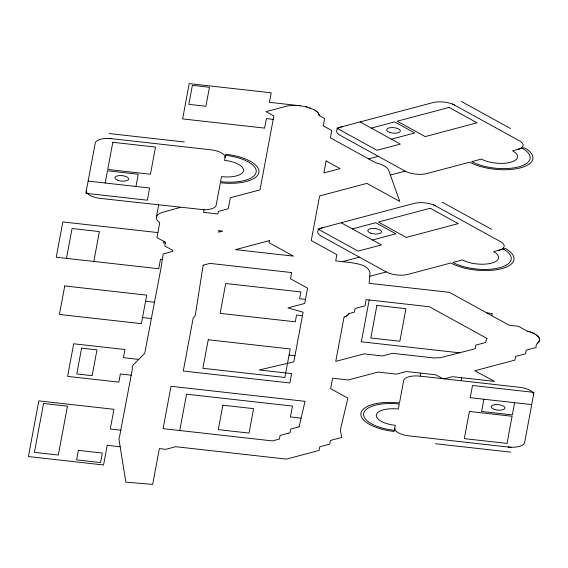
<?xml version="1.0" encoding="UTF-8"?>
<svg xmlns="http://www.w3.org/2000/svg" width="568" height="568" viewBox="0 0 568 568"><rect width="100%" height="100%" fill="white"/><g stroke="black" fill="none" stroke-linecap="round" stroke-linejoin="round"><path stroke-width="0.85" d="M444.311 378.856L452.476 376.683L494.614 381.412L474.749 370.769L514.92 360.105L515.602 356.434L525.514 353.807L526.195 350.136L536.107 347.51C534.907 343.306 542.007 341.425 538.769 337.286C535.922 333.664 531.257 332.195 526.99 331.002L518.399 326.273L509.176 325.237L449.402 292.328L369.108 283.325L370.031 272.725C368.163 264.908 357.67 263.864 351.017 262.601L335.702 260.882L336.867 254.634L311.25 240.534L319.585 195.953L366.928 183.379L399.78 201.47L388.725 170.379A20.64 8.264 5.6 0 0 377.188 163.151L375.633 162.76L330.434 137.882L331.804 130.548L323.27 125.847L324.64 118.513L319.195 115.517L318.172 112.911L315.46 110.519L316 110.902M539.564 340.033L539.501 340.431M539.586 339.628L539.543 339.217M66.484 258.383L72.065 228.513L99.393 231.581L93.812 261.45M105.208 183.01L107.494 170.791L138.237 174.241L135.958 186.46M156.377 217.175L158.657 204.949M163.832 241.393L163.541 242.934L165.323 243.132M203.997 209.777L203.514 212.347L217.864 213.951L218.339 211.395L228.251 208.761L230.303 197.763L260.03 189.868L273.84 115.964L265.987 111.64L285.228 106.521A20.64 8.264 5.6 0 1 300.167 105.762L306.053 106.777M179.765 430.516L186.552 394.192L292.456 406.07L290.425 416.933L301.068 418.126M287.33 433.483L288.026 433.299M344.023 317.15L335.752 361.39L364.067 353.878L382.512 355.944L392.424 353.31L434.35 357.989A20.64 8.264 5.6 0 1 440.136 357.776L475.189 348.752L475.87 345.088L485.782 342.454L486.464 338.791L487.252 338.585L429.38 306.72L366.133 299.627L364.968 305.854L355.057 308.481L354.375 312.151L348.979 313.579L347.169 315.574L344.35 317.022M369.2 299.968L361.383 341.794L459.81 352.842M394.362 430.366A33.363 13.355 5.6 0 1 363.69 413.476A33.363 13.355 5.6 0 1 399.283 404.025L398.345 409.052A20.64 8.264 5.6 0 0 376.328 414.896A20.64 8.264 5.6 0 0 395.3 425.34L394.156 431.453A36.111 14.456 5.6 0 1 360.957 413.17A36.111 14.456 5.6 0 1 399.489 402.939L403.678 380.532A15.478 6.198 5.6 0 1 420.192 376.151L420.753 373.126M461.188 380.745L461.748 377.727M491.824 315.687L492.236 313.5L486.74 312.883M483.886 399.24L481.607 411.459L512.35 414.91L514.636 402.684M539.38 340.828L539.224 341.212M348.638 314.168L348.851 313.799M538.996 341.595L538.748 341.964M347.183 315.559L347.58 315.233M537.669 343.015L537.229 343.349M346.189 316.191L346.672 315.886M345.592 316.482L345.01 316.766M180.397 207.391L163.208 212.155A20.64 8.264 5.6 0 0 156.569 216.514L156.356 217.303A20.64 8.264 5.6 0 0 159.147 222.216L159.736 222.628L156.938 237.594L165.48 242.295L164.798 245.965L172.857 250.403L172.502 251.439L163.208 253.91L160.893 268.657L144.741 353.275L133.345 364.834L132.188 366.765L132.387 368.987L119.486 437.069A20.64 8.264 5.6 0 0 118.996 439.454L125.855 482.14L152.678 484.39L159.359 448.606L165.806 449.331L175.711 446.696L286.4 459.114L319.117 450.431L319.798 446.76L329.71 444.133L330.391 440.463L341.844 437.424L340.289 430.246L347.879 398.175L330.654 388.69L332.607 378.21L348.276 379.971L377.997 372.075L396.45 374.142L406.354 371.515L435.684 374.802L442.969 378.707M371.273 128.098L394.625 121.893L414.754 132.976L391.402 139.174M368.632 158.905L378.331 156.335M390.379 175.036L405.161 171.11A15.478 6.198 5.6 0 0 426.902 173.545L469.722 162.178A36.111 14.456 5.6 0 0 520.451 167.865A36.111 14.456 5.6 0 0 524.214 147.701L512.542 150.804A20.64 8.264 5.6 0 1 510.383 162.327A20.64 8.264 5.6 0 1 481.401 159.076L471.795 161.624A33.363 13.355 5.6 0 0 518.662 166.878A33.363 13.355 5.6 0 0 522.141 148.255M352.373 228.918L375.725 222.72L395.853 233.796L372.494 240.001M342.525 261.649L359.423 257.162M369.718 276.325L386.261 271.93A15.478 6.198 5.6 0 0 408.001 274.372L450.822 262.998A36.111 14.456 5.6 0 0 501.544 268.692A36.111 14.456 5.6 0 0 505.314 248.528L493.635 251.631A20.64 8.264 5.6 0 1 491.483 263.154A20.64 8.264 5.6 0 1 462.494 259.903L452.895 262.451A33.363 13.355 5.6 0 0 499.755 267.705A33.363 13.355 5.6 0 0 503.241 249.082M300.174 105.762L269.431 102.311L271.206 92.804L189.215 83.61L182.619 118.911L264.61 128.112L266.385 118.606L273.208 119.372M109.219 133.558L184.38 141.986M108.332 138.308L210.82 149.803A15.478 6.198 5.6 0 1 225.049 157.641M88.132 181.093L149.618 187.994L147.339 200.213L85.846 193.319L95.232 143.079A15.478 6.198 5.6 0 1 111.747 138.691M157.876 232.596L62.835 221.932L56.232 257.233L158.72 268.735L160.495 259.228L162.341 259.434M305.485 299.386L299.606 298.725L300.877 291.938L225.716 283.503L220.136 313.373L295.296 321.808L296.56 315.02L302.439 315.68M145.593 301.253L154.283 302.226M142.547 317.547L151.237 318.52M289.062 355.078L294.955 355.738M420.192 376.151L519.259 387.262A15.478 6.198 5.6 0 1 533.494 395.101M138.698 359.402L123.412 357.684L124.939 349.54L73.691 343.789L67.606 376.378L118.847 382.129L120.366 373.978L131.229 375.2M531.712 404.601L470.226 397.706L472.505 385.48L533.998 392.381L524.612 442.621A15.478 6.198 5.6 0 1 508.097 447.009M511.512 447.392L409.024 435.89A15.478 6.198 5.6 0 1 394.795 428.059M435.464 443.714L510.625 452.142M120.948 430.196L110.284 428.996L113.962 409.308L38.801 400.88L28.4 456.551L103.553 464.979L107.238 445.291L120.167 446.746M306.976 107.018L306.06 106.777L314.218 109.766M527.693 331.194L528.595 331.442M529.475 331.719L530.335 331.996M309.659 107.806L310.483 108.105M531.158 332.301L531.96 332.614M532.727 332.94L533.466 333.281M534.161 333.629L534.829 333.991M461.344 101.438L510.54 128.524M452.256 103.852L519.344 140.786A15.478 6.198 5.6 0 1 517.732 149.427M360.091 121.942L400.341 144.102L376.989 150.3L336.739 128.141L432.752 102.645A15.478 6.198 5.6 0 1 454.492 105.08M405.161 171.11L340.31 135.404A15.478 6.198 5.6 0 1 341.929 126.763M442.436 202.265L491.632 229.351M433.356 204.679L500.443 241.613A15.478 6.198 5.6 0 1 498.825 250.254M341.19 222.762L381.44 244.922L358.089 251.127L317.831 228.968L413.852 203.465A15.478 6.198 5.6 0 1 435.592 205.907M386.261 271.93L321.41 236.231A15.478 6.198 5.6 0 1 323.022 227.59M314.225 109.773L315.46 110.511M535.446 334.36L536.043 334.737M536.582 335.127L537.094 335.518M316.546 111.292L316.994 111.69M537.541 335.922L537.967 336.327M538.329 336.732L538.656 337.144M317.448 112.095L317.81 112.499M538.925 337.562L539.16 337.974M318.172 112.911L318.442 113.33M539.337 338.393L539.472 338.805M318.712 113.742L318.882 114.154M319.053 114.573L319.131 114.984M225.482 155.334A33.363 13.355 5.6 0 1 256.154 172.218A33.363 13.355 5.6 0 1 220.561 181.675L221.499 176.648A20.64 8.264 5.6 0 0 243.516 170.805A20.64 8.264 5.6 0 0 224.545 160.353L225.688 154.248A36.111 14.456 5.6 0 1 258.887 172.53A36.111 14.456 5.6 0 1 220.356 182.761L216.167 205.162A15.478 6.198 5.6 0 1 204.459 209.784L100.586 198.438A15.478 6.198 5.6 0 1 86.35 190.599M299.102 426.824L290.66 429.117L289.971 432.78L280.067 435.415L279.378 439.078L272.462 440.917L163.094 428.648L171.011 386.283L305.044 401.32L299.102 426.824M203.152 265.199L195.328 315.055L194.682 316.603L193.17 318.08L183.279 371.025L289.865 382.981L291.611 373.609L259.164 369.974L293.812 361.866L303.085 312.237L287.94 307.891L304.732 303.433L307.579 288.182L290.504 278.781L291.661 272.569L209.961 263.389L203.152 265.199M64.745 285.945L59.413 314.459L141.404 323.654L146.729 295.14L64.745 285.945M43.544 403.493L34.414 452.369L58.327 455.053L67.464 406.17L43.544 403.493M112.826 142.277L107.75 169.434L150.449 174.227L155.525 147.069L112.826 142.277M81.6 348.141L76.779 373.943L92.151 375.668L96.972 349.867L81.6 348.141M78.384 450.374L76.609 459.881L100.522 462.558L102.297 453.058L78.384 450.374M192.382 85.349L188.832 104.363L205.907 106.273L209.464 87.266L192.382 85.349M218.914 230.707L218.637 232.22L222.727 231.133L218.914 230.707M208.222 339.77L202.89 368.284L284.88 377.486L290.205 348.965L208.222 339.77M222.862 405.197L218.297 429.635L249.04 433.086L253.605 408.64L222.862 405.197M269.374 240.647L268.998 242.685L293.429 256.132L235.542 249.629L269.374 240.647M326.131 160.922L323.888 172.913L340.09 168.611L326.131 160.922M376.904 305.414L370.812 338.003L399.851 341.261L405.942 308.672L376.904 305.414M469.395 411.473L464.319 438.631L507.025 443.423L512.095 416.266L469.395 411.473M449.125 107.423L397.224 121.204L425.176 136.59L477.077 122.809L449.125 107.423M430.225 208.243L378.324 222.031L406.276 237.417L458.177 223.636L430.225 208.243M117.917 180.326A6.88 2.755 5.6 0 0 128.609 179.119A6.88 2.755 5.6 0 0 118.797 175.618A6.88 2.755 5.6 0 0 117.917 180.326M494.21 409.315A6.88 2.755 5.6 0 0 504.902 408.108A6.88 2.755 5.6 0 0 495.09 404.608A6.88 2.755 5.6 0 0 494.21 409.315M389.676 132.365A6.88 2.755 5.6 0 0 400.362 131.165A6.88 2.755 5.6 0 0 390.557 127.658A6.88 2.755 5.6 0 0 389.676 132.365M370.776 233.192A6.88 2.755 5.6 0 0 381.462 231.985A6.88 2.755 5.6 0 0 371.657 228.485A6.88 2.755 5.6 0 0 370.776 233.192"/></g></svg>
